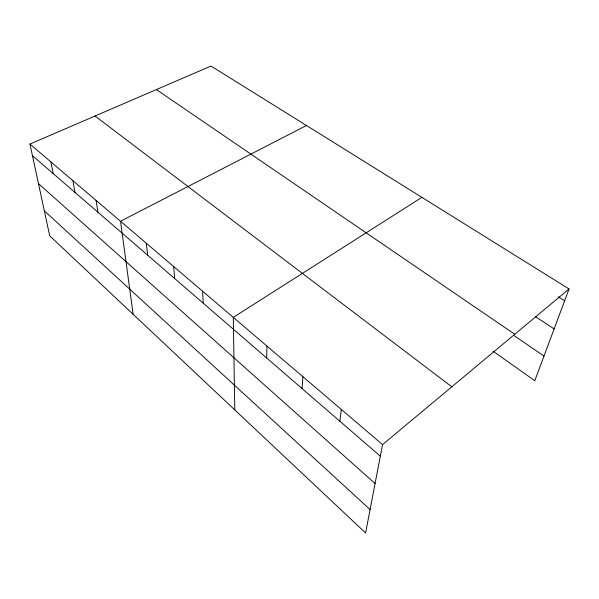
<?xml version="1.0" encoding="UTF-8"?>
<svg xmlns="http://www.w3.org/2000/svg" width="599" height="599" viewBox="0 0 599 599"><rect width="100%" height="100%" fill="white"/><g stroke="black" fill="none" stroke-linecap="round" stroke-linejoin="round"><path stroke-width="0.9" d="M266.66 357.985L266.959 346.072M302.038 388.541L302.892 376.704M339.843 421.202L341.333 409.476M569.05 288.965L382.559 444.608L365.592 532.953L49.695 235.804L29.95 144.052L210.983 66.047L569.05 288.965L534.78 380.717L493.014 351.179M421.898 197.356L233.288 317.373L234.778 409.903M306.478 125.498L120.519 221.248L133.143 314.303M558.35 296.775L564.647 300.758M535.611 316.721L554.127 328.918M156.369 89.58L514.766 334.272M513.732 335.35L543.997 356.046M95.046 115.996L451.818 386.804M29.95 144.052L382.559 444.608M32.451 155.673L380.335 456.176M38.463 183.623L375.079 483.535M44.319 210.826L370.085 509.562M50.878 161.887L53.191 173.59M72.891 180.651L75.002 192.429M96.072 200.41L97.944 212.248M146.336 243.261L147.661 255.189M173.65 266.54L174.638 278.49M202.582 291.196L203.196 303.161"/></g></svg>
